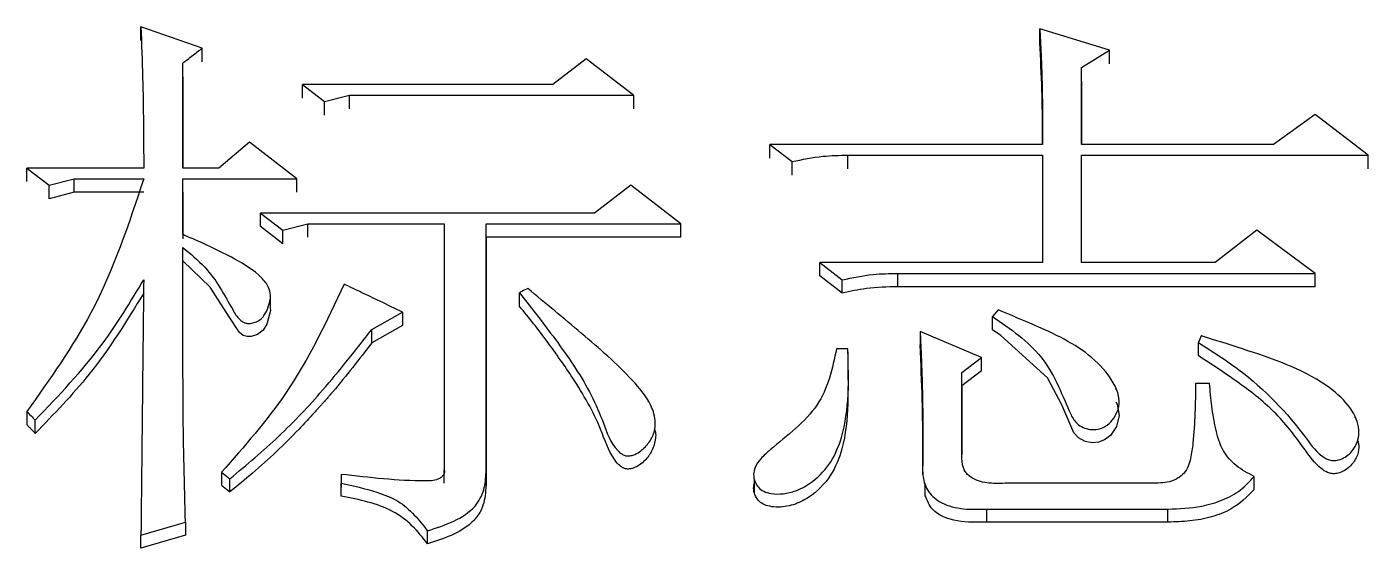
# Model space of a CAD drawing. Header units: millimetres. Extents: x 2642 to 4256, y 821 to 2003.
# Drawn here: x 2874.24 to 2879.45, y 1743.89 to 1745.91 of the extents above; entities that cross this region are included whole.
import ezdxf

# ---------------------------------------------------------------- set-up
doc = ezdxf.new("R2010")
doc.units = ezdxf.units.MM

msp = doc.modelspace()

# ---------------------------------------------------------------- linework, layer by layer
at = {"color": 7, "linetype": 'Continuous', "lineweight": 25}
for p, q in [((2874.9213, 1745.8288), (2874.6833, 1745.9117)), ((2874.6833, 1745.8585), (2874.6833, 1745.9117)), ((2878.4478, 1745.8205), (2878.1773, 1745.9034)), ((2878.1773, 1745.8502), (2878.1773, 1745.9034)), ((2874.9213, 1745.7757), (2874.9213, 1745.8288)), ((2878.3396, 1745.7541), (2878.4478, 1745.8205)), ((2878.4478, 1745.7674), (2878.4478, 1745.8205)), ((2874.8456, 1745.3631), (2874.8456, 1745.7707)), ((2874.8456, 1745.7177), (2874.8456, 1745.7707)), ((2876.4141, 1745.7873), (2876.2843, 1745.6876)), ((2876.598, 1745.646), (2876.4141, 1745.7873)), ((2874.8456, 1745.7176), (2874.8456, 1745.3631)), ((2878.3396, 1745.4547), (2878.3396, 1745.7541)), ((2878.3396, 1745.7011), (2878.3396, 1745.7541)), ((2875.3108, 1745.6876), (2875.3973, 1745.6211)), ((2875.3108, 1745.6347), (2875.3108, 1745.6876)), ((2878.3396, 1745.7011), (2878.3396, 1745.4547)), ((2875.3973, 1745.6211), (2875.4946, 1745.646)), ((2875.3973, 1745.5683), (2875.3973, 1745.6211)), ((2875.4946, 1745.5932), (2875.4946, 1745.646)), ((2876.598, 1745.646), (2876.598, 1745.5932)), ((2879.2483, 1745.5712), (2879.086, 1745.4547)), ((2879.4538, 1745.4131), (2879.2483, 1745.5712)), ((2875.1052, 1745.463), (2874.9862, 1745.3631)), ((2875.2891, 1745.3214), (2875.1052, 1745.463)), ((2877.1281, 1745.4547), (2877.2146, 1745.3881)), ((2878.1882, 1745.4547), (2877.1281, 1745.4547)), ((2879.086, 1745.4547), (2878.3396, 1745.4547)), ((2877.4309, 1745.4131), (2878.1882, 1745.4131)), ((2877.4309, 1745.3605), (2877.4309, 1745.4131)), ((2878.1882, 1745.4131), (2878.1882, 1744.9957)), ((2878.3396, 1745.4131), (2879.4538, 1745.4131)), ((2878.3396, 1744.9957), (2878.3396, 1745.4131)), ((2878.3396, 1745.3605), (2878.3396, 1745.4131)), ((2874.2398, 1745.3631), (2874.3264, 1745.2964)), ((2874.6942, 1745.3631), (2874.2398, 1745.3631)), ((2874.2398, 1745.3106), (2874.2398, 1745.3631)), ((2874.9862, 1745.3631), (2874.8456, 1745.3631)), ((2877.2146, 1745.3356), (2877.2146, 1745.3881)), ((2874.3264, 1745.2964), (2874.4237, 1745.3214)), ((2874.3264, 1745.244), (2874.3264, 1745.2964)), ((2874.4237, 1745.3214), (2874.6941, 1745.3214)), ((2874.4237, 1745.2689), (2874.4237, 1745.3214)), ((2874.8456, 1745.3214), (2875.2891, 1745.3214)), ((2874.8456, 1745.1044), (2874.8456, 1745.3214)), ((2874.8456, 1745.2689), (2874.8456, 1745.3214)), ((2875.2891, 1745.269), (2875.2891, 1745.3214)), ((2876.5872, 1745.2964), (2876.4466, 1745.1879)), ((2876.7819, 1745.1461), (2876.5872, 1745.2964)), ((2874.4237, 1745.2689), (2874.3264, 1745.244)), ((2874.6941, 1745.2689), (2874.4237, 1745.2689)), ((2874.8456, 1745.2689), (2874.8456, 1745.0884)), ((2875.1485, 1745.1879), (2875.235, 1745.1211)), ((2876.4466, 1745.1879), (2875.1485, 1745.1879)), ((2875.1485, 1745.1356), (2875.1485, 1745.1879)), ((2875.235, 1745.0689), (2875.1485, 1745.1356)), ((2875.235, 1745.1211), (2875.3324, 1745.1461)), ((2875.3324, 1745.1461), (2875.8624, 1745.1461)), ((2875.3324, 1745.0939), (2875.3324, 1745.1461)), ((2875.8624, 1745.1461), (2875.8625, 1744.1899)), ((2876.0247, 1745.1461), (2876.7819, 1745.1461)), ((2876.0247, 1744.1815), (2876.0247, 1745.1461)), ((2876.0247, 1745.0939), (2876.0247, 1745.1461)), ((2876.7819, 1745.0939), (2876.7819, 1745.1461)), ((2875.235, 1745.0689), (2875.235, 1745.1211)), ((2876.0247, 1745.0939), (2876.0247, 1744.1305)), ((2876.7819, 1745.0939), (2876.0247, 1745.0939)), ((2879.0211, 1745.1211), (2878.8588, 1744.9957)), ((2879.2483, 1744.9539), (2879.0211, 1745.1211)), ((2877.3228, 1744.9957), (2877.4093, 1744.9288)), ((2878.1882, 1744.9957), (2877.3228, 1744.9957)), ((2878.8588, 1744.9957), (2878.3396, 1744.9957)), ((2877.4093, 1744.8769), (2877.3228, 1744.9437)), ((2877.4093, 1744.8769), (2877.4093, 1744.9288)), ((2877.6257, 1744.9539), (2879.2483, 1744.9539)), ((2877.6257, 1744.9019), (2877.6257, 1744.9539)), ((2879.2483, 1744.9019), (2879.2483, 1744.9539)), ((2875.1867, 1744.8693), (2875.1867, 1744.8716)), ((2876.1544, 1744.8267), (2876.1544, 1744.8785)), ((2879.2483, 1744.9019), (2877.6257, 1744.9019)), ((2875.1867, 1744.8195), (2875.1867, 1744.8685)), ((2875.5812, 1744.7361), (2875.7002, 1744.8032)), ((2875.7002, 1744.8032), (2875.7002, 1744.7514)), ((2878.0151, 1744.8116), (2877.9934, 1744.7863)), ((2877.9934, 1744.7346), (2877.9934, 1744.7863)), ((2875.7002, 1744.7514), (2875.5812, 1744.6845)), ((2875.5812, 1744.6845), (2875.5812, 1744.7361)), ((2877.9502, 1744.6271), (2877.7122, 1744.7278)), ((2877.7122, 1744.7278), (2877.7122, 1744.6761)), ((2878.7939, 1744.6342), (2878.7939, 1744.6858)), ((2877.4309, 1744.6607), (2877.3875, 1744.6607)), ((2877.4309, 1744.6488), (2877.4309, 1744.6091)), ((2877.8745, 1744.5684), (2877.9502, 1744.6271)), ((2877.9502, 1744.5756), (2877.9502, 1744.6271)), ((2877.9502, 1744.5756), (2877.8745, 1744.5169)), ((2877.8745, 1744.2488), (2877.8745, 1744.5684)), ((2877.8745, 1744.5169), (2877.8745, 1744.5684)), ((2877.8745, 1744.5169), (2877.8745, 1744.2488)), ((2878.4739, 1744.5008), (2878.4739, 1744.507)), ((2878.8372, 1744.5264), (2878.7831, 1744.5264)), ((2876.6569, 1744.4536), (2876.6569, 1744.4571)), ((2874.2398, 1744.4172), (2874.2398, 1744.3659)), ((2874.2723, 1744.3323), (2874.2723, 1744.3835)), ((2879.4032, 1744.3923), (2879.4032, 1744.398)), ((2877.723, 1744.1726), (2877.723, 1744.2236)), ((2874.997, 1744.1815), (2875.0295, 1744.1562)), ((2874.997, 1744.1815), (2874.997, 1744.1305)), ((2875.0295, 1744.1053), (2875.0295, 1744.1562)), ((2875.4622, 1744.173), (2875.4622, 1744.1393)), ((2875.4622, 1744.173), (2875.4622, 1744.1221)), ((2875.8625, 1744.1389), (2875.8625, 1744.1899)), ((2876.0247, 1744.1305), (2876.0247, 1744.1815)), ((2877.0672, 1744.1542), (2877.0672, 1744.103)), ((2879.0103, 1744.1137), (2879.0103, 1744.1646)), ((2874.997, 1744.1305), (2875.0295, 1744.1053)), ((2875.4622, 1744.0884), (2875.4622, 1744.1393)), ((2877.73, 1744.138), (2877.73, 1744.0868)), ((2878.61, 1744.1393), (2878.0584, 1744.1393)), ((2877.9718, 1744.0381), (2878.675, 1744.0381)), ((2877.9718, 1743.9874), (2877.9718, 1744.0381)), ((2878.675, 1743.9874), (2878.675, 1744.0381)), ((2874.6834, 1743.9369), (2874.8564, 1743.9875)), ((2874.8564, 1743.9875), (2874.8564, 1743.9368)), ((2878.675, 1743.9874), (2877.9718, 1743.9874)), ((2874.6834, 1743.8862), (2874.6834, 1743.9369)), ((2874.8564, 1743.9368), (2874.6834, 1743.8862)), ((2875.7976, 1743.9031), (2875.7976, 1743.9537))]:
    msp.add_line(p, q, dxfattribs=at)
at = {"color": 7, "linetype": 'Continuous', "lineweight": 25, "flags": 128}
for points in [[(2876.2843, 1745.6876), (2875.8143, 1745.6876), (2875.3108, 1745.6876)], [(2875.4946, 1745.646), (2875.9646, 1745.646), (2876.598, 1745.646)], [(2877.1281, 1745.4021), (2877.1281, 1745.4152), (2877.1281, 1745.4284), (2877.1281, 1745.4415), (2877.1281, 1745.4547)], [(2879.4538, 1745.3605), (2879.4538, 1745.3738), (2879.4538, 1745.3934), (2879.4538, 1745.4131)], [(2875.1853, 1744.8194), (2875.1866, 1744.81), (2875.1724, 1744.7567), (2875.1582, 1744.7338), (2875.1358, 1744.716), (2875.1114, 1744.7082), (2875.0957, 1744.7081), (2875.0809, 1744.7128), (2875.0668, 1744.7235), (2875.0262, 1744.785), (2874.9529, 1744.9006), (2874.8456, 1745.0022), (2874.8456, 1745.0022)], [(2877.3228, 1744.9437), (2877.3228, 1744.9567), (2877.3228, 1744.9697), (2877.3228, 1744.9827), (2877.3228, 1744.9957)], [(2876.1869, 1744.8953), (2876.1707, 1744.8869), (2876.1544, 1744.8785)], [(2878.4725, 1744.4548), (2878.478, 1744.4451), (2878.4858, 1744.4022), (2878.4757, 1744.3594), (2878.4518, 1744.3243), (2878.4293, 1744.3067), (2878.4059, 1744.2978), (2878.3805, 1744.296), (2878.3533, 1744.3012), (2878.3273, 1744.315), (2878.3098, 1744.3337), (2878.2631, 1744.4429), (2878.2075, 1744.5474), (2878.0263, 1744.7123), (2877.9934, 1744.7346), (2877.9934, 1744.7346)], [(2878.8048, 1744.711), (2878.7993, 1744.6984), (2878.7939, 1744.6858)]]:
    msp.add_lwpolyline(points, dxfattribs=at)
at = {"color": 7, "linetype": 'Continuous', "lineweight": 25}
for points, knots in [([(2874.6833, 1745.9117), (2874.6858, 1745.8455), (2874.6905, 1745.7211), (2874.6935, 1745.5382), (2874.6939, 1745.4214), (2874.6942, 1745.3631)], [0, 0, 0, 0, 0.362921, 0.681445, 1, 1, 1, 1]), ([(2878.1773, 1745.9034), (2878.1775, 1745.9007), (2878.1778, 1745.8952), (2878.1782, 1745.8871), (2878.1786, 1745.8789), (2878.179, 1745.8707), (2878.1794, 1745.8639), (2878.1797, 1745.8571), (2878.1801, 1745.8503), (2878.1805, 1745.8422), (2878.1808, 1745.8354), (2878.1812, 1745.8285), (2878.1815, 1745.8217), (2878.1819, 1745.8136), (2878.1822, 1745.8068), (2878.1825, 1745.7999), (2878.1828, 1745.7931), (2878.1831, 1745.7863), (2878.1834, 1745.7795), (2878.1836, 1745.7727), (2878.1839, 1745.7645), (2878.1842, 1745.7577), (2878.1844, 1745.7509), (2878.1847, 1745.7441), (2878.1849, 1745.7373), (2878.1851, 1745.7304), (2878.1853, 1745.7236), (2878.1856, 1745.7154), (2878.1858, 1745.7086), (2878.1859, 1745.7018), (2878.1861, 1745.695), (2878.1862, 1745.6881), (2878.1864, 1745.6813), (2878.1865, 1745.6745), (2878.1867, 1745.6663), (2878.1868, 1745.6595), (2878.1869, 1745.6527), (2878.187, 1745.6458), (2878.1871, 1745.639), (2878.1872, 1745.6322), (2878.1873, 1745.6254), (2878.1874, 1745.6185), (2878.1875, 1745.6117), (2878.1876, 1745.6049), (2878.1876, 1745.5967), (2878.1877, 1745.5899), (2878.1877, 1745.583), (2878.1878, 1745.5762), (2878.1878, 1745.5694), (2878.1879, 1745.5625), (2878.1879, 1745.5557), (2878.188, 1745.5475), (2878.188, 1745.5407), (2878.188, 1745.5338), (2878.188, 1745.527), (2878.188, 1745.5202), (2878.1881, 1745.5133), (2878.1881, 1745.5065), (2878.1881, 1745.4983), (2878.1881, 1745.4915), (2878.1881, 1745.4846), (2878.1881, 1745.4778), (2878.1881, 1745.471), (2878.1881, 1745.4633), (2878.1882, 1745.4583), (2878.1882, 1745.4547)], [0, 0, 0, 0, 0.018243, 0.036487, 0.05473, 0.072974, 0.091217, 0.100339, 0.118582, 0.136826, 0.155069, 0.164191, 0.182434, 0.200678, 0.218921, 0.228043, 0.246286, 0.26453, 0.273652, 0.291895, 0.310138, 0.328382, 0.337504, 0.355747, 0.37399, 0.383112, 0.401356, 0.419599, 0.437843, 0.446964, 0.465208, 0.483451, 0.492573, 0.510816, 0.52906, 0.547303, 0.556425, 0.574668, 0.592912, 0.602033, 0.620277, 0.63852, 0.647642, 0.665886, 0.684129, 0.702372, 0.711494, 0.729738, 0.747981, 0.757103, 0.775346, 0.79359, 0.811833, 0.820955, 0.839198, 0.857442, 0.866563, 0.884807, 0.90305, 0.921294, 0.930415, 0.948659, 0.966902, 0.976024, 1, 1, 1, 1]), ([(2874.8456, 1745.7707), (2874.8582, 1745.7803), (2874.8835, 1745.7997), (2874.9087, 1745.8191), (2874.9213, 1745.8288)], [0, 0, 0, 0, 0.499999, 1, 1, 1, 1]), ([(2878.188, 1745.4547), (2878.1879, 1745.4809), (2878.1878, 1745.5509), (2878.1859, 1745.6828), (2878.1805, 1745.7883), (2878.1773, 1745.8502)], [0, 0, 0, 0, 0.1983537, 0.5294314, 1, 1, 1, 1]), ([(2877.2146, 1745.3881), (2877.2544, 1745.3963), (2877.3255, 1745.4112), (2877.3987, 1745.4125), (2877.4309, 1745.4131)], [0, 0, 0, 0, 0.558835, 1, 1, 1, 1]), ([(2874.6941, 1745.3214), (2874.6356, 1745.1442), (2874.5306, 1744.8262), (2874.3291, 1744.5427), (2874.2398, 1744.4172)], [0, 0, 0, 0, 0.5569278, 1, 1, 1, 1]), ([(2874.8456, 1745.0543), (2874.8758, 1745.0298), (2874.9598, 1744.9616), (2875.0146, 1744.8559), (2875.0589, 1744.7803), (2875.0804, 1744.7639), (2875.0942, 1744.7594), (2875.1103, 1744.7589), (2875.1284, 1744.7634), (2875.1472, 1744.7736), (2875.1665, 1744.7935), (2875.1803, 1744.8264), (2875.1901, 1744.8641), (2875.1801, 1744.9044), (2875.1362, 1744.9582), (2875.0303, 1745.0222), (2874.9238, 1745.072), (2874.8555, 1745.1003), (2874.8456, 1745.1044)], [0, 0, 0, 0, 0.11687, 0.3258, 0.377744, 0.393029, 0.405901, 0.418726, 0.438143, 0.45802, 0.48112, 0.522189, 0.572441, 0.606763, 0.655286, 0.785224, 0.968955, 1, 1, 1, 1]), ([(2874.8564, 1743.9875), (2874.8526, 1744.1332), (2874.8469, 1744.3517), (2874.8468, 1744.5875), (2874.8465, 1744.6871), (2874.8464, 1744.7233), (2874.8463, 1744.746), (2874.8463, 1744.7641), (2874.8462, 1744.7822), (2874.8462, 1744.8003), (2874.8461, 1744.8184), (2874.8461, 1744.8319), (2874.8461, 1744.8455), (2874.846, 1744.8636), (2874.846, 1744.8817), (2874.846, 1744.8997), (2874.8459, 1744.9133), (2874.8459, 1744.9314), (2874.8458, 1744.9472), (2874.8458, 1744.9607), (2874.8458, 1744.9675), (2874.8458, 1744.9743), (2874.8458, 1744.9833), (2874.8457, 1744.9924), (2874.8457, 1745.0014), (2874.8457, 1745.0082), (2874.8457, 1745.0172), (2874.8457, 1745.0262), (2874.8457, 1745.0353), (2874.8456, 1745.0438), (2874.8456, 1745.0502), (2874.8456, 1745.0543)], [0, 0, 0, 0, 0.408156, 0.61223, 0.663248, 0.688757, 0.714266, 0.727021, 0.739776, 0.765285, 0.778039, 0.790794, 0.803548, 0.816303, 0.841812, 0.854567, 0.867321, 0.880076, 0.905585, 0.911962, 0.918339, 0.924717, 0.931094, 0.943848, 0.950226, 0.956603, 0.96298, 0.975735, 0.982112, 0.988489, 1, 1, 1, 1]), ([(2874.2723, 1744.3835), (2874.3637, 1744.4792), (2874.526, 1744.6492), (2874.643, 1744.8438), (2874.6942, 1744.9288)], [0, 0, 0, 0, 0.562943, 1, 1, 1, 1]), ([(2874.6942, 1744.9288), (2874.6928, 1744.8068), (2874.6913, 1744.6772), (2874.6898, 1744.5397), (2874.6895, 1744.5091), (2874.6891, 1744.4785), (2874.6888, 1744.4479), (2874.6885, 1744.4173), (2874.6881, 1744.3867), (2874.6878, 1744.3561), (2874.6875, 1744.3255), (2874.6872, 1744.2948), (2874.6868, 1744.2642), (2874.6865, 1744.2335), (2874.6862, 1744.2029), (2874.6858, 1744.1645), (2874.6855, 1744.1339), (2874.6851, 1744.1032), (2874.6848, 1744.0725), (2874.6845, 1744.0456), (2874.6842, 1744.0187), (2874.6841, 1744.0034), (2874.6839, 1743.988), (2874.6838, 1743.9737), (2874.6836, 1743.9567), (2874.6834, 1743.9435), (2874.6834, 1743.9369)], [0, 0, 0, 0, 0.370203, 0.393341, 0.416478, 0.462753, 0.485891, 0.509029, 0.555304, 0.578441, 0.601579, 0.647854, 0.670992, 0.694129, 0.740405, 0.763542, 0.809817, 0.832955, 0.856093, 0.902368, 0.913937, 0.937074, 0.948643, 0.960212, 0.980106, 1, 1, 1, 1]), ([(2877.4093, 1744.9288), (2877.4491, 1744.9371), (2877.5202, 1744.952), (2877.5934, 1744.9533), (2877.6257, 1744.9539)], [0, 0, 0, 0, 0.558835, 1, 1, 1, 1]), ([(2874.6942, 1744.8769), (2874.6279, 1744.769), (2874.5088, 1744.5754), (2874.3449, 1744.4069), (2874.2723, 1744.3323)], [0, 0, 0, 0, 0.5567847, 1, 1, 1, 1]), ([(2875.473, 1744.9121), (2875.4051, 1744.7669), (2875.2831, 1744.5059), (2875.0849, 1744.2812), (2874.997, 1744.1815)], [0, 0, 0, 0, 0.556366, 1, 1, 1, 1]), ([(2875.7002, 1744.8032), (2875.6708, 1744.8173), (2875.6183, 1744.8425), (2875.5425, 1744.8787), (2875.4962, 1744.901), (2875.473, 1744.9121)], [0, 0, 0, 0, 0.387829, 0.693915, 1, 1, 1, 1]), ([(2876.1544, 1744.8785), (2876.2048, 1744.8145), (2876.3055, 1744.6864), (2876.4202, 1744.5177), (2876.4823, 1744.3729), (2876.5103, 1744.2893), (2876.5497, 1744.2528), (2876.5646, 1744.2456), (2876.5804, 1744.2439), (2876.6005, 1744.2483), (2876.6284, 1744.2636), (2876.6583, 1744.2932), (2876.6812, 1744.3359), (2876.685, 1744.3897), (2876.6608, 1744.4616), (2876.5632, 1744.5772), (2876.3967, 1744.7214), (2876.2569, 1744.8372), (2876.1869, 1744.8952)], [0, 0, 0, 0, 0.14589, 0.291848, 0.364926, 0.43814, 0.449708, 0.457487, 0.465325, 0.474776, 0.490324, 0.518026, 0.54742, 0.577063, 0.617255, 0.685721, 0.842506, 1, 1, 1, 1]), ([(2877.6257, 1744.9019), (2877.5846, 1744.9009), (2877.5113, 1744.8992), (2877.4404, 1744.8837), (2877.4093, 1744.8769)], [0, 0, 0, 0, 0.561085, 1, 1, 1, 1]), ([(2876.679, 1744.3498), (2876.6791, 1744.3496), (2876.6865, 1744.3346), (2876.683, 1744.2999), (2876.6675, 1744.2544), (2876.6392, 1744.2221), (2876.6123, 1744.2029), (2876.5919, 1744.1947), (2876.5742, 1744.1929), (2876.5587, 1744.1965), (2876.5407, 1744.2084), (2876.5023, 1744.2566), (2876.464, 1744.3795), (2876.3745, 1744.5328), (2876.2637, 1744.6895), (2876.1921, 1744.7814), (2876.1546, 1744.8264), (2876.1544, 1744.8267)], [0, 0, 0, 0, 0.000541, 0.052262, 0.10428, 0.152425, 0.178787, 0.199916, 0.213282, 0.226749, 0.243025, 0.274546, 0.411233, 0.645125, 0.822307, 0.999061, 1, 1, 1, 1]), ([(2877.9934, 1744.7863), (2878.0631, 1744.7382), (2878.204, 1744.6409), (2878.2653, 1744.4778), (2878.3073, 1744.3843), (2878.3321, 1744.3606), (2878.3589, 1744.3493), (2878.3886, 1744.3455), (2878.4173, 1744.3505), (2878.4445, 1744.3663), (2878.4669, 1744.3915), (2878.4847, 1744.4275), (2878.4881, 1744.4738), (2878.4606, 1744.5419), (2878.3681, 1744.6529), (2878.1983, 1744.737), (2878.0658, 1744.7909), (2878.0151, 1744.8116)], [0, 0, 0, 0, 0.175531, 0.354652, 0.388166, 0.407747, 0.427401, 0.446675, 0.466945, 0.484382, 0.511375, 0.539761, 0.574487, 0.616877, 0.705288, 0.887114, 1, 1, 1, 1]), ([(2875.0295, 1744.1562), (2875.0939, 1744.21), (2875.2228, 1744.3176), (2875.4062, 1744.5129), (2875.5187, 1744.6564), (2875.5812, 1744.7361)], [0, 0, 0, 0, 0.30776, 0.615622, 1, 1, 1, 1]), ([(2877.7122, 1744.7278), (2877.7123, 1744.7248), (2877.7126, 1744.7188), (2877.713, 1744.7099), (2877.7134, 1744.7009), (2877.7138, 1744.692), (2877.7142, 1744.6831), (2877.7146, 1744.6756), (2877.7149, 1744.6681), (2877.7152, 1744.6607), (2877.7156, 1744.6517), (2877.716, 1744.6428), (2877.7163, 1744.6353), (2877.7166, 1744.6279), (2877.7169, 1744.6204), (2877.7172, 1744.613), (2877.7175, 1744.6055), (2877.7178, 1744.598), (2877.7181, 1744.5891), (2877.7185, 1744.5801), (2877.7187, 1744.5727), (2877.719, 1744.5652), (2877.7192, 1744.5578), (2877.7195, 1744.5488), (2877.7197, 1744.5413), (2877.72, 1744.5309), (2877.7203, 1744.5204), (2877.7206, 1744.5085), (2877.7208, 1744.501), (2877.7209, 1744.4935), (2877.7211, 1744.4861), (2877.7212, 1744.4786), (2877.7214, 1744.4711), (2877.7215, 1744.4637), (2877.7217, 1744.4547), (2877.7218, 1744.4457), (2877.7219, 1744.4382), (2877.722, 1744.4308), (2877.7221, 1744.4233), (2877.7222, 1744.4143), (2877.7223, 1744.4068), (2877.7224, 1744.3994), (2877.7224, 1744.3919), (2877.7225, 1744.3829), (2877.7226, 1744.3754), (2877.7226, 1744.368), (2877.7227, 1744.3605), (2877.7227, 1744.3515), (2877.7228, 1744.344), (2877.7228, 1744.3365), (2877.7228, 1744.3291), (2877.7229, 1744.3201), (2877.7229, 1744.3126), (2877.7229, 1744.3051), (2877.7229, 1744.2976), (2877.7229, 1744.2886), (2877.723, 1744.2812), (2877.723, 1744.2737), (2877.723, 1744.2662), (2877.723, 1744.2572), (2877.723, 1744.2497), (2877.723, 1744.2422), (2877.723, 1744.234), (2877.723, 1744.2273), (2877.723, 1744.2236)], [0, 0, 0, 0, 0.017781, 0.035561, 0.053342, 0.071122, 0.088903, 0.106683, 0.115574, 0.133354, 0.151135, 0.168916, 0.186696, 0.195586, 0.213367, 0.231148, 0.240038, 0.257818, 0.275599, 0.29338, 0.31116, 0.320051, 0.337831, 0.355612, 0.373392, 0.382283, 0.417844, 0.435624, 0.453405, 0.462295, 0.480076, 0.497857, 0.506747, 0.524527, 0.542308, 0.560089, 0.577869, 0.586759, 0.60454, 0.622321, 0.640101, 0.648992, 0.666772, 0.684553, 0.702333, 0.711224, 0.729004, 0.746785, 0.764565, 0.773456, 0.791236, 0.809017, 0.826797, 0.835688, 0.853468, 0.871249, 0.889029, 0.89792, 0.9157, 0.933481, 0.951262, 0.960152, 0.977932, 1, 1, 1, 1]), ([(2875.5812, 1744.6845), (2875.5317, 1744.6204), (2875.4808, 1744.5542), (2875.4244, 1744.4884), (2875.4202, 1744.4835), (2875.416, 1744.4787), (2875.4119, 1744.4739), (2875.4077, 1744.4691), (2875.4035, 1744.4643), (2875.3993, 1744.4595), (2875.395, 1744.4547), (2875.3908, 1744.4499), (2875.3874, 1744.4461), (2875.3832, 1744.4413), (2875.3789, 1744.4365), (2875.3746, 1744.4318), (2875.3703, 1744.427), (2875.3669, 1744.4232), (2875.3626, 1744.4184), (2875.3583, 1744.4137), (2875.354, 1744.409), (2875.3479, 1744.4024), (2875.3297, 1744.3826), (2875.2557, 1744.3039), (2875.1538, 1744.2058), (2875.059, 1744.1291), (2875.0295, 1744.1053)], [0, 0, 0, 0, 0.307844, 0.317463, 0.327082, 0.331891, 0.34151, 0.351128, 0.355938, 0.365557, 0.375175, 0.379985, 0.389603, 0.394413, 0.404031, 0.41365, 0.41846, 0.428078, 0.432888, 0.442506, 0.452125, 0.456934, 0.476172, 0.553125, 0.861264, 1, 1, 1, 1]), ([(2877.723, 1744.1726), (2877.723, 1744.2205), (2877.723, 1744.3163), (2877.7205, 1744.4843), (2877.7153, 1744.604), (2877.7122, 1744.6761)], [0, 0, 0, 0, 0.284865, 0.569737, 1, 1, 1, 1]), ([(2878.7939, 1744.6858), (2878.8475, 1744.6513), (2879.0095, 1744.5471), (2879.1629, 1744.3887), (2879.2571, 1744.2505), (2879.3021, 1744.2282), (2879.3212, 1744.2256), (2879.3424, 1744.229), (2879.3684, 1744.2411), (2879.3947, 1744.2645), (2879.4136, 1744.2978), (2879.4198, 1744.3373), (2879.4114, 1744.3873), (2879.3719, 1744.4541), (2879.2349, 1744.5707), (2879.025, 1744.6419), (2878.8585, 1744.6945), (2878.8049, 1744.7109), (2878.8048, 1744.711)], [0, 0, 0, 0, 0.116248, 0.351545, 0.417546, 0.429975, 0.440278, 0.450547, 0.466965, 0.490882, 0.515264, 0.540739, 0.570383, 0.616277, 0.689853, 0.900941, 0.999644, 1, 1, 1, 1]), ([(2877.3875, 1744.6607), (2877.3709, 1744.5837), (2877.3374, 1744.4281), (2877.18, 1744.3127), (2877.0937, 1744.2369), (2877.0698, 1744.204), (2877.0632, 1744.1719), (2877.0683, 1744.1449), (2877.082, 1744.1219), (2877.1042, 1744.1054), (2877.1382, 1744.0961), (2877.1815, 1744.096), (2877.2383, 1744.1095), (2877.3056, 1744.1496), (2877.3712, 1744.2198), (2877.4392, 1744.3912), (2877.4345, 1744.5429), (2877.431, 1744.6579), (2877.4309, 1744.6607)], [0, 0, 0, 0, 0.166517, 0.336736, 0.370754, 0.398968, 0.419707, 0.44043, 0.457693, 0.475082, 0.493885, 0.523597, 0.555079, 0.603262, 0.6747, 0.747935, 0.993843, 1, 1, 1, 1]), ([(2879.4126, 1744.3063), (2879.4149, 1744.2969), (2879.4204, 1744.2739), (2879.4097, 1744.2366), (2879.3862, 1744.204), (2879.358, 1744.1842), (2879.3337, 1744.1758), (2879.3134, 1744.1748), (2879.2918, 1744.181), (2879.2516, 1744.2083), (2879.1924, 1744.2905), (2879.1029, 1744.4125), (2878.9532, 1744.5293), (2878.8472, 1744.5991), (2878.7939, 1744.6342)], [0, 0, 0, 0, 0.0349107, 0.084718, 0.134766, 0.1723804, 0.196269, 0.2154467, 0.234674, 0.265974, 0.373163, 0.5818617, 0.7895695, 1, 1, 1, 1]), ([(2877.4309, 1744.6091), (2877.4318, 1744.555), (2877.4335, 1744.4424), (2877.4201, 1744.2922), (2877.3701, 1744.1645), (2877.2976, 1744.0911), (2877.2207, 1744.0517), (2877.1637, 1744.0434), (2877.1217, 1744.0489), (2877.0959, 1744.0594), (2877.0773, 1744.0771), (2877.0667, 1744.1), (2877.0632, 1744.1238), (2877.0682, 1744.1382), (2877.0704, 1744.1442)], [0, 0, 0, 0, 0.198609, 0.413548, 0.548586, 0.684419, 0.755202, 0.826554, 0.860883, 0.887727, 0.914733, 0.945634, 0.976974, 1, 1, 1, 1]), ([(2878.7831, 1744.5264), (2878.7819, 1744.4488), (2878.7803, 1744.3511), (2878.7652, 1744.2348), (2878.7459, 1744.1744), (2878.6817, 1744.138), (2878.6343, 1744.1389), (2878.61, 1744.1393)], [0, 0, 0, 0, 0.490042, 0.617207, 0.745492, 0.869777, 1, 1, 1, 1]), ([(2879.0103, 1744.1646), (2878.986, 1744.1776), (2878.9383, 1744.2031), (2878.8819, 1744.2672), (2878.8601, 1744.3496), (2878.8448, 1744.4375), (2878.8397, 1744.4968), (2878.8372, 1744.5264)], [0, 0, 0, 0, 0.1777081, 0.35, 0.5672223, 0.7837017, 1, 1, 1, 1]), ([(2874.2398, 1744.4172), (2874.2452, 1744.4116), (2874.2561, 1744.4003), (2874.2669, 1744.3891), (2874.2723, 1744.3835)], [0, 0, 0, 0, 0.5, 1, 1, 1, 1]), ([(2874.2398, 1744.3659), (2874.2425, 1744.3631), (2874.248, 1744.3574), (2874.2589, 1744.3462), (2874.2669, 1744.3378), (2874.2723, 1744.3323)], [0, 0, 0, 0, 0.25287, 0.505739, 1, 1, 1, 1]), ([(2878.0584, 1744.1393), (2878.0354, 1744.1381), (2877.9897, 1744.1356), (2877.9315, 1744.1463), (2877.8953, 1744.1712), (2877.8744, 1744.2043), (2877.8744, 1744.2314), (2877.8745, 1744.2488)], [0, 0, 0, 0, 0.261231, 0.519065, 0.649006, 0.774533, 1, 1, 1, 1]), ([(2877.723, 1744.2236), (2877.7219, 1744.2036), (2877.7197, 1744.1636), (2877.7401, 1744.1032), (2877.7979, 1744.0547), (2877.8818, 1744.0354), (2877.9417, 1744.0372), (2877.9718, 1744.0381)], [0, 0, 0, 0, 0.177715, 0.3563568, 0.5410477, 0.7687672, 1, 1, 1, 1]), ([(2875.8623, 1744.1899), (2875.8627, 1744.1871), (2875.8636, 1744.1817), (2875.861, 1744.1727), (2875.8545, 1744.164), (2875.8406, 1744.1542), (2875.8186, 1744.1473), (2875.6897, 1744.1464), (2875.5713, 1744.1603), (2875.4622, 1744.173)], [0, 0, 0, 0, 0.022685, 0.043674, 0.07363, 0.104665, 0.167541, 0.232295, 1, 1, 1, 1]), ([(2875.7976, 1743.9537), (2875.832, 1743.9648), (2875.9, 1743.9865), (2875.983, 1744.0394), (2876.0207, 1744.1122), (2876.0234, 1744.1585), (2876.0247, 1744.1815)], [0, 0, 0, 0, 0.291823, 0.574939, 0.78881, 1, 1, 1, 1]), ([(2878.675, 1744.0381), (2878.7193, 1744.0399), (2878.7921, 1744.0428), (2878.8878, 1744.0707), (2878.9598, 1744.1087), (2878.9936, 1744.1462), (2879.0103, 1744.1646)], [0, 0, 0, 0, 0.3472592, 0.5698518, 0.7878871, 1, 1, 1, 1]), ([(2875.4622, 1744.1393), (2875.5085, 1744.1287), (2875.5842, 1744.1114), (2875.6846, 1744.073), (2875.7478, 1744.0164), (2875.781, 1743.9745), (2875.7976, 1743.9537)], [0, 0, 0, 0, 0.3486089, 0.5710474, 0.7872472, 1, 1, 1, 1]), ([(2875.7976, 1743.9031), (2875.7789, 1743.9268), (2875.7412, 1743.9748), (2875.6354, 1744.0541), (2875.532, 1744.0746), (2875.4622, 1744.0884)], [0, 0, 0, 0, 0.242139, 0.4889, 1, 1, 1, 1]), ([(2876.0247, 1744.1305), (2876.0229, 1744.1043), (2876.0202, 1744.0648), (2875.9967, 1744.0155), (2875.9583, 1743.9716), (2875.8895, 1743.9322), (2875.8284, 1743.9129), (2875.7976, 1743.9031)], [0, 0, 0, 0, 0.239419, 0.360941, 0.484667, 0.739404, 1, 1, 1, 1]), ([(2877.9718, 1743.9874), (2877.9338, 1743.9864), (2877.8594, 1743.9843), (2877.7595, 1744.0212), (2877.7403, 1744.0701), (2877.7332, 1744.0881)], [0, 0, 0, 0, 0.396511, 0.777724, 1, 1, 1, 1]), ([(2879.0103, 1744.1137), (2878.9827, 1744.0859), (2878.9366, 1744.0395), (2878.8443, 1744.0057), (2878.7609, 1743.9894), (2878.7037, 1743.9881), (2878.675, 1743.9874)], [0, 0, 0, 0, 0.3290567, 0.5500366, 0.7744123, 1, 1, 1, 1])]:
    msp.add_open_spline(points, degree=3, knots=knots, dxfattribs=at)

doc.saveas('drawing.dxf')
